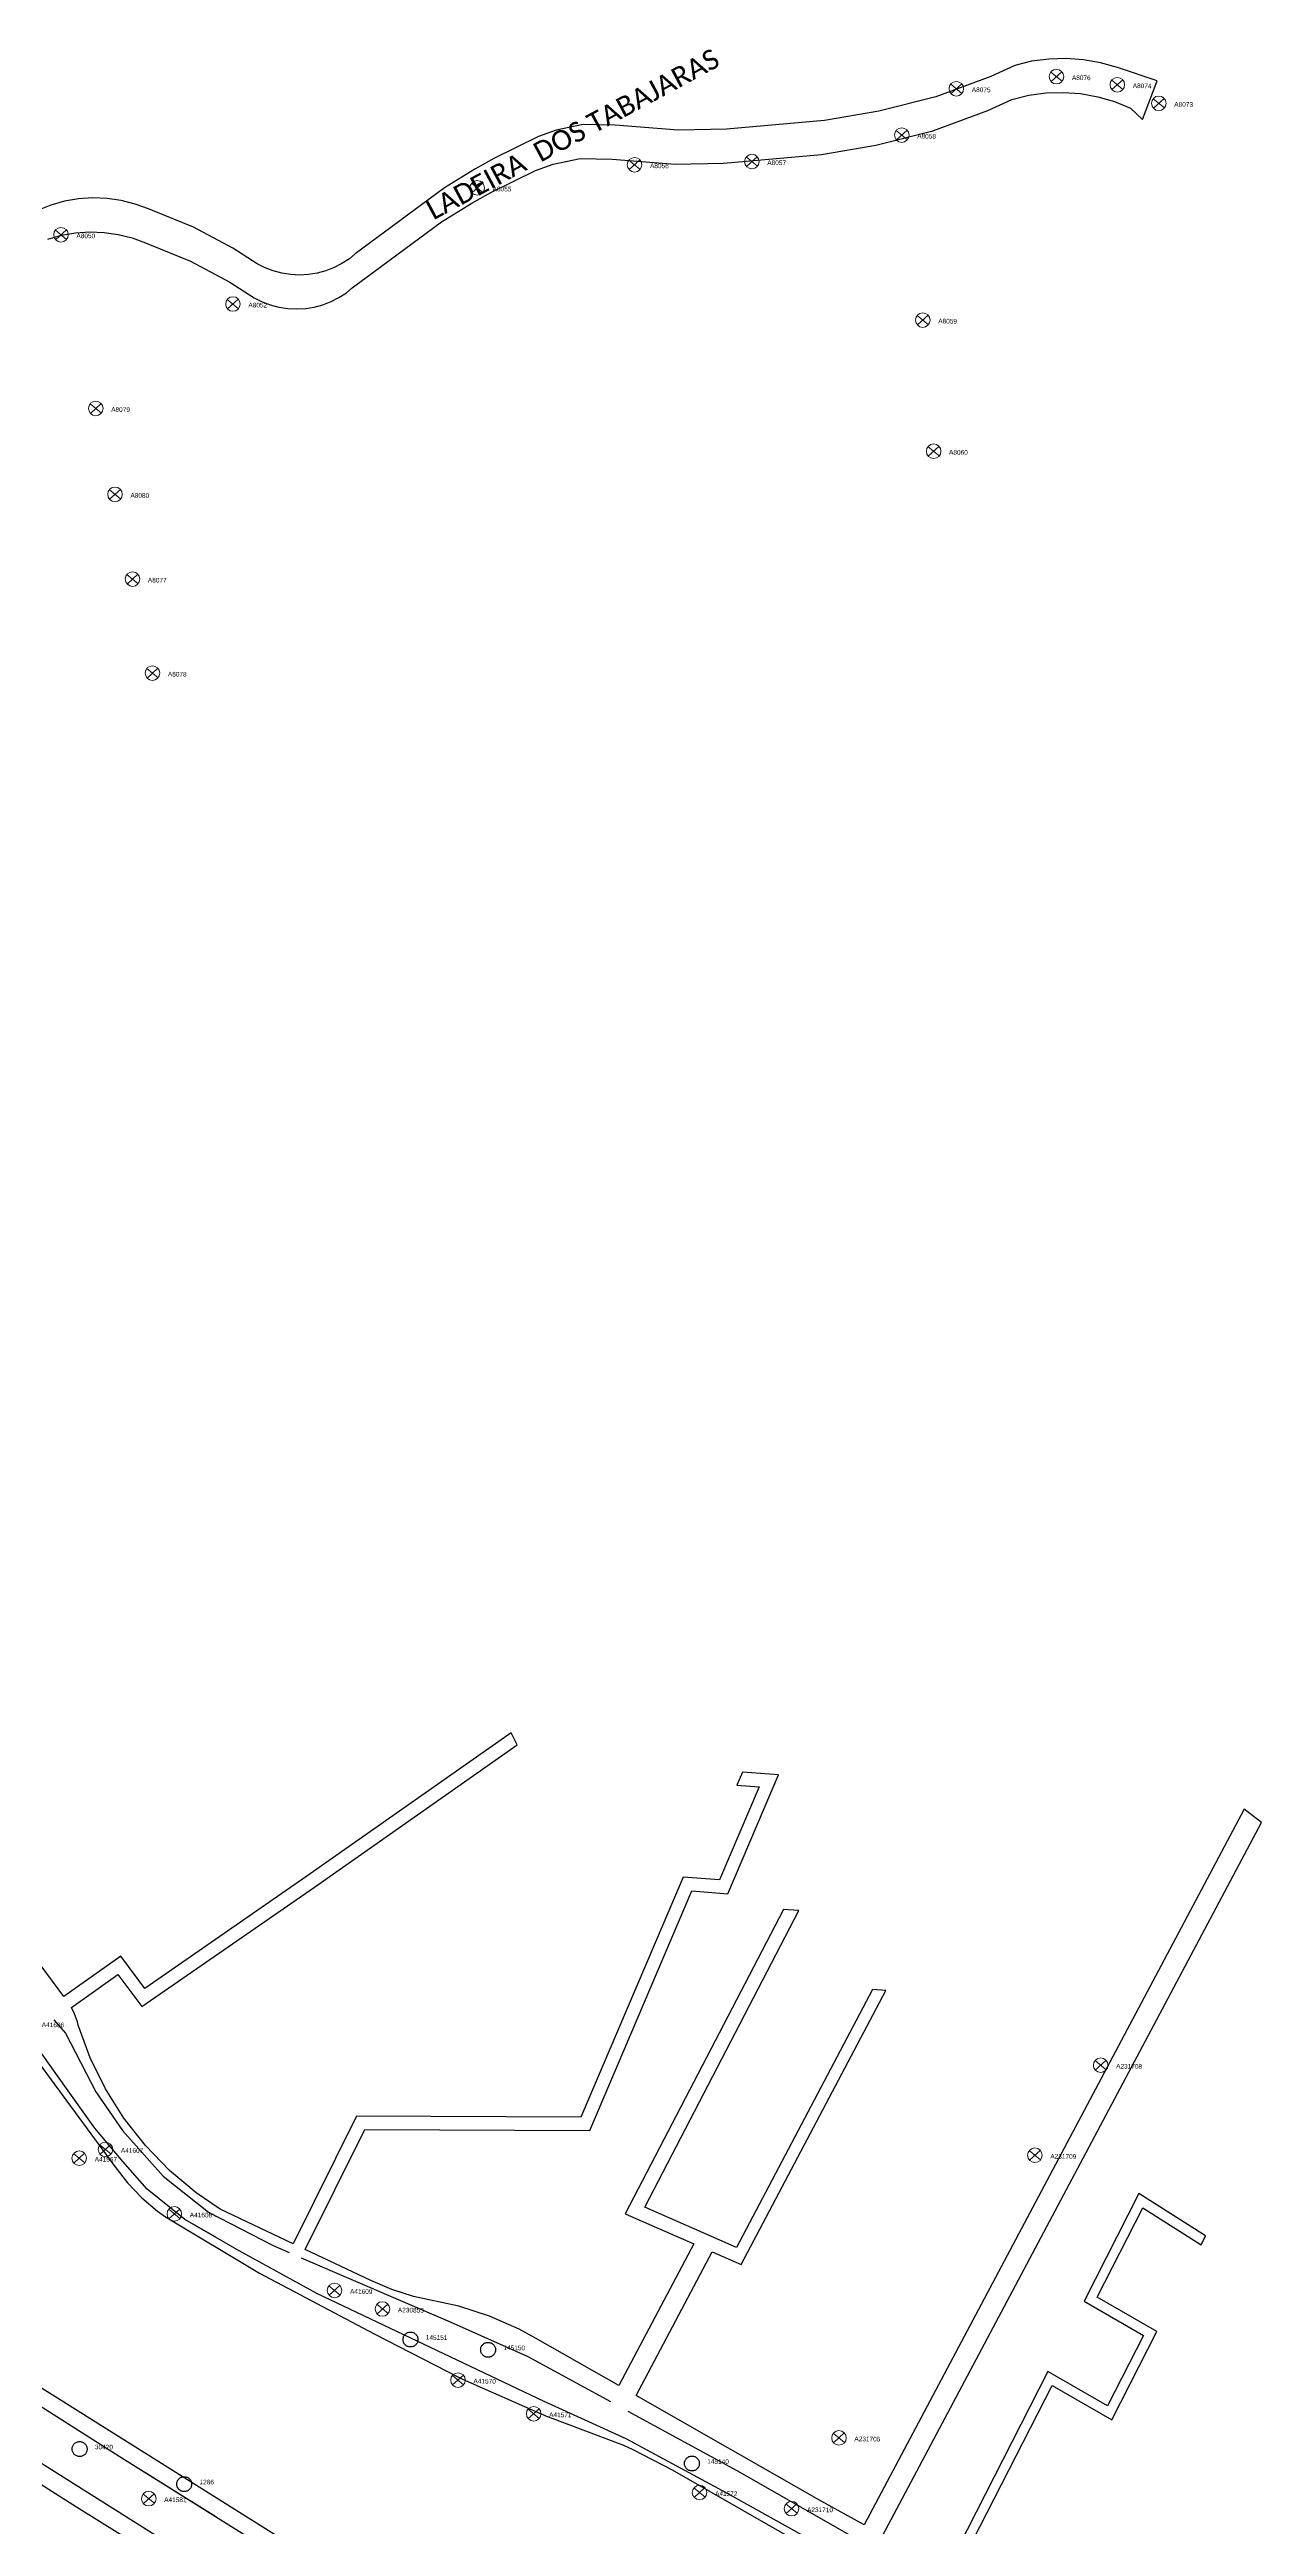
# Model space of a CAD drawing. Header units: millimetres. Extents: x 676447 to 689606, y 7455628 to 7463967.
# Drawn here: x 685627.3 to 685810.1, y 7459261.4 to 7459634.9 of the extents above; entities that cross this region are included whole.
import ezdxf

# ---------------------------------------------------------------- set-up
doc = ezdxf.new("R2010")
doc.units = ezdxf.units.MM
doc.header["$LTSCALE"] = 0.1
doc.header["$MEASUREMENT"] = 0
doc.linetypes.add('PHANTOM2', pattern=[1.25, 0.625, -0.125, 0.125, -0.125, 0.125, -0.125])
doc.layers.add('10.4-Postes', color=1, linetype='Continuous', lineweight=0)
for name, color, linetype in [('Caixas Subterrâneas', 5, 'Continuous'), ('LEGENDAS_INFRAESTRUTURAS', 7, 'Continuous'), ('MUB_MEIOFIO', 7, 'Continuous'), ('MUB_QUADRAS', 7, 'Continuous'), ('MUB_SEGMENTO', 7, 'Continuous'), ('NOS_DE_INFRAESTRUTURA', 7, 'Continuous')]:
    doc.layers.add(name, color=color, linetype=linetype)
doc.styles.add('Legend', font='calibri.ttf')
doc.styles.get("Standard").update_dxf_attribs({"font": 'arial.ttf'})

# ---------------------------------------------------------------- blocks, each defined once
blk = doc.blocks.new('PTPT')
at = {"layer": '10.4-Postes', "color": 1, "linetype": 'PHANTOM2'}
for points in [[(-0.0000079, 0.0000104), (0.0000075, -0.000002)], [(0.000007, 0.0000109), (-0.0000074, -0.0000025)]]:
    blk.add_lwpolyline(points, dxfattribs=at)
at = {"layer": '10.4-Postes', "color": 1}
blk.add_circle((-0.0000002, 0.0000042), 0.00000987, dxfattribs=at)
blk = doc.blocks.new('MHMZ')
at = {"linetype": 'PHANTOM2'}
blk.add_circle((0, 0), 0.0000101, dxfattribs=at)

msp = doc.modelspace()

# ---------------------------------------------------------------- linework, layer by layer
at = {"layer": 'MUB_MEIOFIO', "color": 253, "linetype": 'Continuous'}
for points in [[(685456.42, 7459463.06), (685453.93, 7459454.08), (685452.14, 7459447.07), (685451.1, 7459439.91), (685450.8, 7459432.68), (685451.27, 7459425.46), (685452.49, 7459418.33), (685454.27, 7459411.88), (685458.04, 7459403.07), (685462.7, 7459394.7), (685468.22, 7459386.87), (685474.52, 7459379.65), (685479.76, 7459374.69), (685486.79, 7459369.2), (685501.7, 7459358.65), (685549.62, 7459328.14), (685591.29, 7459301.55), (685637.79, 7459271.99), (685652.35, 7459262.86)], [(685652.35, 7459305.01), (685647.7, 7459307.69), (685642, 7459312.26), (685638.36, 7459316.43), (685634.11, 7459321.47), (685629.86, 7459327.41), (685622.73, 7459337.5), (685591.22, 7459381.1)], [(685627.96, 7459337.81), (685629.68, 7459335.75), (685634.26, 7459326.95), (685638.31, 7459321.11), (685644.43, 7459314.21), (685651.28, 7459308.76), (685652.35, 7459308.2)], [(685645.51, 7459258.59), (685612.32, 7459279.52)]]:
    msp.add_lwpolyline(points, dxfattribs=at)
at = {"layer": 'MUB_MEIOFIO', "linetype": 'Continuous'}
for points in [[(685456.42, 7459463.06), (685453.93, 7459454.08), (685452.14, 7459447.07), (685451.1, 7459439.91), (685450.8, 7459432.68), (685451.27, 7459425.46), (685452.49, 7459418.33), (685454.27, 7459411.88), (685458.04, 7459403.07), (685462.7, 7459394.7), (685468.22, 7459386.87), (685474.52, 7459379.65), (685479.76, 7459374.69), (685486.79, 7459369.2), (685501.7, 7459358.65), (685549.62, 7459328.14), (685591.29, 7459301.55), (685637.79, 7459271.99), (685669.27, 7459252.27)], [(685755.11, 7459252.1), (685729.46, 7459266.41), (685714.26, 7459274.58), (685701.91, 7459280.24), (685667.6, 7459296.53), (685655.91, 7459302.96), (685647.7, 7459307.69), (685642, 7459312.26), (685638.36, 7459316.43), (685634.11, 7459321.47), (685629.86, 7459327.41), (685622.73, 7459337.5), (685591.22, 7459381.1)], [(685627.96, 7459337.81), (685629.68, 7459335.75), (685634.26, 7459326.95), (685638.31, 7459321.11), (685644.43, 7459314.21), (685651.28, 7459308.76), (685661.02, 7459303.74), (685663.41, 7459302.71)], [(685665.25, 7459301.91), (685687.7, 7459292.25), (685699.43, 7459287.01), (685711.88, 7459280.21)], [(685645.51, 7459258.59), (685612.32, 7459279.52)], [(685714.51, 7459278.77), (685730.94, 7459269.8), (685749.01, 7459259.49)]]:
    msp.add_lwpolyline(points, dxfattribs=at)
at = {"layer": 'MUB_QUADRAS', "linetype": 'Continuous'}
for points in [[(685627.02, 7459606.34), (685629.09, 7459606.93), (685631.22, 7459607.29), (685633.37, 7459607.44), (685635.52, 7459607.36), (685637.66, 7459607.05), (685639.75, 7459606.52), (685641.77, 7459605.78), (685642.35, 7459605.52), (685648.57, 7459603.01), (685654.5, 7459599.87), (685658.15, 7459597.51), (685659.34, 7459596.91), (685660.59, 7459596.43), (685661.89, 7459596.09), (685663.21, 7459595.88), (685664.55, 7459595.81), (685665.88, 7459595.89), (685667.21, 7459596.1), (685668.5, 7459596.45), (685669.75, 7459596.93), (685670.94, 7459597.54), (685672.06, 7459598.27), (685672.95, 7459598.99), (685686.43, 7459608.97), (685690.99, 7459611.78), (685693.85, 7459613.39), (685700.59, 7459616.71), (685703.25, 7459617.66), (685707.32, 7459618.51), (685712.16, 7459618.42), (685721.65, 7459617.66), (685728.95, 7459617.8), (685743.73, 7459619.11), (685751.95, 7459620.52), (685760.51, 7459622.69), (685768.8, 7459625.75), (685772.43, 7459627.41), (685774.98, 7459628.04), (685777.57, 7459628.39), (685780.2, 7459628.48), (685782.81, 7459628.29), (685785.39, 7459627.82), (685787.91, 7459627.09), (685790.34, 7459626.1), (685792.13, 7459624.37), (685794.38, 7459630.2), (685788.36, 7459632.21), (685785.84, 7459632.94), (685783.26, 7459633.41), (685780.65, 7459633.6), (685778.02, 7459633.51), (685775.43, 7459633.16), (685772.88, 7459632.53), (685769.25, 7459630.87), (685760.96, 7459627.81), (685752.4, 7459625.64), (685744.18, 7459624.23), (685729.4, 7459622.92), (685722.1, 7459622.78), (685712.61, 7459623.54), (685707.78, 7459623.64), (685703.7, 7459622.78), (685701.04, 7459621.83), (685694.31, 7459618.51), (685691.44, 7459616.9), (685686.88, 7459614.09), (685673.4, 7459604.11), (685672.51, 7459603.39), (685671.39, 7459602.66), (685670.2, 7459602.05), (685668.95, 7459601.57), (685667.66, 7459601.22), (685666.33, 7459601.01), (685665, 7459600.93), (685663.66, 7459601), (685662.34, 7459601.21), (685661.04, 7459601.55), (685659.79, 7459602.03), (685658.6, 7459602.63), (685654.95, 7459604.99), (685649.02, 7459608.13), (685642.8, 7459610.64), (685642.22, 7459610.9), (685640.2, 7459611.64), (685638.11, 7459612.17), (685635.97, 7459612.48), (685633.82, 7459612.56), (685631.67, 7459612.41), (685629.54, 7459612.05), (685627.47, 7459611.46), (685625.47, 7459610.66)], [(685807.51, 7459369.54), (685750.16, 7459261.64), (685743.8, 7459265.16), (685715.77, 7459281.14), (685727.24, 7459302.79), (685731.6, 7459300.88), (685753.42, 7459342.23), (685751.43, 7459342.38), (685730.9, 7459303.47), (685717.07, 7459309.54), (685740.32, 7459354.28), (685737.99, 7459354.44), (685714.13, 7459308.55), (685724.49, 7459304), (685713.16, 7459282.62), (685700.58, 7459289.79), (685698.12, 7459291.13), (685693.67, 7459293.1), (685689.04, 7459294.59), (685684.28, 7459295.59), (685682.18, 7459296.06), (685678.9, 7459297.1), (685675.75, 7459298.47), (685665.86, 7459303.15), (685674.84, 7459321.23), (685708.77, 7459321.1), (685724.16, 7459357.22), (685729.62, 7459356.81), (685737.25, 7459374.72), (685731.79, 7459375.12), (685730.96, 7459373.18), (685734.32, 7459372.93), (685728.34, 7459358.91), (685722.88, 7459359.32), (685707.45, 7459323.11), (685673.6, 7459323.24), (685664.06, 7459304), (685653.01, 7459309.23), (685649.4, 7459311.7), (685645.39, 7459315.06), (685641.74, 7459318.82), (685638.51, 7459322.94), (685635.73, 7459327.37), (685633.43, 7459332.07), (685631.63, 7459336.99), (685631.5, 7459337.46), (685631.06, 7459338.69), (685630.59, 7459339.67), (685637.59, 7459344.62), (685641.22, 7459339.79), (685667.26, 7459357.81), (685697.81, 7459379.26), (685696.9, 7459381.06), (685666.12, 7459359.45), (685641.66, 7459342.53), (685638.02, 7459347.38), (685629.43, 7459341.3), (685620.05, 7459354.02)], [(685752.97, 7459260.08), (685810.1, 7459367.56), (685807.51, 7459369.54)], [(685622.09, 7459336.13), (685637.12, 7459315.67), (685639.03, 7459313.2), (685641.19, 7459310.94), (685643.57, 7459308.92), (685644.77, 7459308.05), (685658.98, 7459299.57), (685676.23, 7459290.43), (685689.07, 7459283.83), (685689.13, 7459283.81), (685702.33, 7459277.98), (685702.39, 7459277.96), (685713.86, 7459273.64), (685715.25, 7459272.99), (685721.21, 7459269.93), (685742.98, 7459257.45)], [(685675.57, 7459251.17), (685559.75, 7459323.87)], [(685764.37, 7459254.94), (685778.51, 7459282.64), (685787.5, 7459277.46), (685794.31, 7459290.79), (685785.31, 7459295.97), (685792.19, 7459309.45), (685800.98, 7459303.86), (685801.67, 7459305.2), (685791.6, 7459311.6), (685783.33, 7459295.38), (685792.32, 7459290.2), (685786.88, 7459279.55), (685777.89, 7459284.73), (685763, 7459255.55)], [(685563.09, 7459307.69), (685631.37, 7459264.34), (685677.13, 7459235.84)]]:
    msp.add_lwpolyline(points, dxfattribs=at)

# ---------------------------------------------------------------- block references
at = {"layer": 'Caixas Subterrâneas', "color": 40, "xscale": 111319.4907932736, "yscale": 111319.4907932736, "zscale": 111319.4907932736}
for p, rotation in [((685681.73, 7459289.57), 359.2931621606699), ((685693.44, 7459288.02), 359.2931171148205), ((685631.82, 7459273.05), 359.2933469199488), ((685724.18, 7459270.87), 359.2929948626115), ((685647.6, 7459267.76), 359.2932852380957)]:
    msp.add_blockref('MHMZ', p, dxfattribs=dict(at, rotation=rotation))
at = {"layer": 'NOS_DE_INFRAESTRUTURA', "color": 1}
for p, xscale, yscale, zscale, rotation in [((685764.09, 7459628.55), 111319.4907932736, 111319.4907932736, 111319.4907932736, 359.2929539197708), ((685779.19, 7459630.38), 111319.4907932736, 111319.4907932736, 111319.4907932736, 359.2928970502863), ((685788.37, 7459629.16), 111319.4907932735, 111319.4907932735, 111319.4907932735, 359.2928617333493), ((685794.63, 7459626.36), 111319.4907932736, 111319.4907932736, 111319.4907932736, 359.2928370727396), ((685755.85, 7459621.57), 111319.4907932736, 111319.4907932736, 111319.4907932736, 359.2929830754689), ((685715.55, 7459617.09), 111319.4907932736, 111319.4907932736, 111319.4907932736, 359.2931349867529), ((685733.24, 7459617.57), 111319.4907932736, 111319.4907932736, 111319.4907932736, 359.2930678473722), ((685691.81, 7459613.6), 111319.4907932736, 111319.4907932736, 111319.4907932736, 359.2932241903743), ((685629.03, 7459606.53), 111319.4907932736, 111319.4907932736, 111319.4907932736, 359.2934608151193), ((685654.97, 7459596.09), 111319.4907932735, 111319.4907932735, 111319.4907932735, 359.2933588864025), ((685759.03, 7459593.67), 111319.4907932736, 111319.4907932736, 111319.4907932736, 359.2929623413227), ((685634.27, 7459580.34), 111319.4907932736, 111319.4907932736, 111319.4907932736, 359.2934327584713), ((685760.66, 7459573.89), 111319.4907932736, 111319.4907932736, 111319.4907932736, 359.2929499959405), ((685637.18, 7459567.39), 111319.4907932736, 111319.4907932736, 111319.4907932736, 359.2934176702607), ((685639.82, 7459554.6), 111319.4907932736, 111319.4907932736, 111319.4907932736, 359.2934036919102), ((685642.83, 7459540.42), 111319.4907932736, 111319.4907932736, 111319.4907932736, 359.2933878269308), ((685785.86, 7459330.48), 111319.4907932736, 111319.4907932736, 111319.4907932736, 359.2927787074883), ((685635.74, 7459317.77), 111319.4907932735, 111319.4907932735, 111319.4907932735, 359.2933458271901), ((685631.79, 7459316.45), 111319.4907932736, 111319.4907932736, 111319.4907932736, 359.29336044736), ((685775.94, 7459316.89), 111319.4907932736, 111319.4907932736, 111319.4907932736, 359.2928122348541), ((685646.13, 7459308.05), 111319.4907932735, 111319.4907932735, 111319.4907932735, 359.2933032946283), ((685670.3, 7459296.51), 111319.4907932736, 111319.4907932736, 111319.4907932736, 359.2932077922899), ((685677.52, 7459293.71), 111319.4907932736, 111319.4907932736, 111319.4907932736, 359.2931794496725), ((685688.92, 7459282.99), 111319.4907932735, 111319.4907932735, 111319.4907932735, 359.293132759244), ((685700.33, 7459277.91), 111319.4907932736, 111319.4907932736, 111319.4907932736, 359.2930877898888), ((685746.38, 7459274.27), 111319.4907932735, 111319.4907932735, 111319.4907932735, 359.2929114630353), ((685642.27, 7459265.1), 111319.4907932735, 111319.4907932735, 111319.4907932735, 359.2933046815105), ((685725.36, 7459266.03), 111319.4907932735, 111319.4907932735, 111319.4907932735, 359.2929888969236), ((685739.23, 7459263.6), 111319.4907932736, 111319.4907932736, 111319.4907932736, 359.2929353551612)]:
    msp.add_blockref('PTPT', p, dxfattribs=dict(at, xscale=xscale, yscale=yscale, zscale=zscale, rotation=rotation))

# ---------------------------------------------------------------- texts
at = {"layer": 'LEGENDAS_INFRAESTRUTURAS', "color": 1}
for s, rotation, p in [('A8075', 359.2929, (685766.4, 7459628.53)), ('A8076', 359.2929, (685781.5, 7459630.35)), ('A8074', 359.2929, (685790.68, 7459629.13)), ('A8073', 359.2928, (685796.94, 7459626.34)), ('A8058', 359.293, (685758.16, 7459621.54)), ('A8056', 359.2931, (685717.86, 7459617.06)), ('A8057', 359.2931, (685735.55, 7459617.54)), ('A8055', 359.2932, (685694.12, 7459613.57)), ('A8050', 359.2935, (685631.34, 7459606.5)), ('A8052', 359.2934, (685657.28, 7459596.06)), ('A8059', 359.293, (685761.34, 7459593.64)), ('A8079', 359.2934, (685636.58, 7459580.31)), ('A8060', 359.2929, (685762.97, 7459573.86)), ('A8080', 359.2934, (685639.49, 7459567.36)), ('A8077', 359.2934, (685642.12, 7459554.57)), ('A8078', 359.2934, (685645.14, 7459540.39)), ('A41606', 359.2934, (685626.11, 7459336.7)), ('A231708', 359.2928, (685788.17, 7459330.45)), ('A41567', 359.2934, (685634.1, 7459316.42)), ('A41607', 359.2933, (685638.05, 7459317.75)), ('A231709', 359.2928, (685778.25, 7459316.87)), ('A41608', 359.2933, (685648.44, 7459308.02)), ('A41609', 359.2932, (685672.61, 7459296.48)), ('A230853', 359.2932, (685679.83, 7459293.68)), ('A41570', 359.2931, (685691.23, 7459282.96)), ('A41571', 359.2931, (685702.64, 7459277.88)), ('A231705', 359.2929, (685748.69, 7459274.24)), ('A41572', 359.293, (685727.67, 7459266)), ('A41581', 359.2933, (685644.58, 7459265.08)), ('A231710', 359.2929, (685741.54, 7459263.57))]:
    msp.add_text(s, height=0.7, rotation=rotation, dxfattribs=at).set_placement(p)
at = {"layer": 'LEGENDAS_INFRAESTRUTURAS', "color": 5}
for s, rotation, p in [('145151', 359.2932, (685684.04, 7459289.54)), ('145150', 359.2931, (685695.75, 7459287.99)), ('30420', 359.2933, (685634.13, 7459273.03)), ('145140', 359.293, (685726.49, 7459270.84)), ('1286', 359.2933, (685649.91, 7459267.74))]:
    msp.add_text(s, height=0.7, rotation=rotation, dxfattribs=at).set_placement(p)
at = {"layer": 'MUB_SEGMENTO', "color": 253, "style": 'Legend'}
msp.add_text('LADEIRA  DOS TABAJARAS', height=3, rotation=28.3293, dxfattribs=at).set_placement((685685.18, 7459609.16))

doc.saveas('drawing.dxf')
